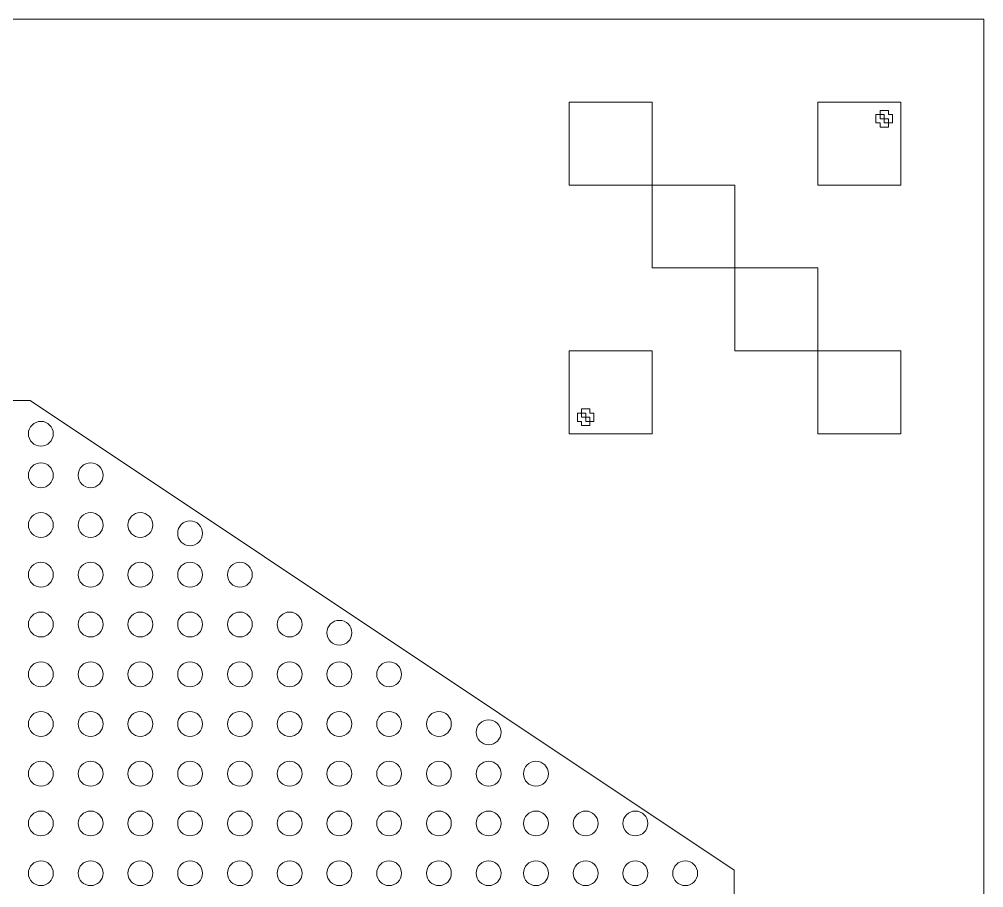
# Model space of a CAD drawing. Extents: x 1000 to 49000, y 2919 to 77300.
# Drawn here: x 43185 to 49000, y 46263 to 51500 of the extents above; entities that cross this region are included whole.
import ezdxf

# ---------------------------------------------------------------- set-up
doc = ezdxf.new("R2010")
doc.units = 13
doc.layers.add('Inner', color=4, linetype='Continuous', lineweight=0, true_color=0x00ffff)
doc.layers.add('Outer', color=1, linetype='Continuous', lineweight=0, true_color=0xff0000)

msp = doc.modelspace()

# ---------------------------------------------------------------- linework, layer by layer
at = {"layer": 'Inner'}
for points in [[(26000, 51500), (26000, 28500), (49000, 28500), (49000, 51500), (26000, 51500)], [(48425, 50875), (48425, 50900), (48400, 50900), (48400, 50925), (48375, 50925), (48375, 50950), (48425, 50950), (48425, 50925), (48450, 50925), (48450, 50875), (48425, 50875)], [(48425, 50875), (48425, 50850), (48375, 50850), (48375, 50875), (48350, 50875), (48350, 50925), (48375, 50925), (48375, 50900), (48400, 50900), (48400, 50875), (48425, 50875)], [(46625, 49075), (46625, 49100), (46600, 49100), (46600, 49125), (46575, 49125), (46575, 49150), (46625, 49150), (46625, 49125), (46650, 49125), (46650, 49075), (46625, 49075)], [(46625, 49075), (46625, 49050), (46575, 49050), (46575, 49075), (46550, 49075), (46550, 49125), (46575, 49125), (46575, 49100), (46600, 49100), (46600, 49075), (46625, 49075)]]:
    msp.add_lwpolyline(points, dxfattribs=at)
for centre in [(43315, 49000), (43315, 48750), (43615, 48750), (43315, 48450), (43615, 48450), (43915, 48450), (44215, 48400), (43315, 48150), (43615, 48150), (43915, 48150), (44215, 48150), (44515, 48150), (43315, 47850), (43615, 47850), (43915, 47850), (44215, 47850), (44515, 47850), (44815, 47850), (45115, 47800), (43315, 47550), (43615, 47550), (43915, 47550), (44215, 47550), (44515, 47550), (44815, 47550), (45115, 47550), (45415, 47550), (43315, 47250), (43615, 47250), (43915, 47250), (44215, 47250), (44515, 47250), (44815, 47250), (45115, 47250), (45415, 47250), (45715, 47250), (46015, 47200), (43315, 46950), (43615, 46950), (43915, 46950), (44215, 46950), (44515, 46950), (44815, 46950), (45115, 46950), (45415, 46950), (45715, 46950), (46015, 46950), (46300, 46950), (43315, 46650), (43615, 46650), (43915, 46650), (44215, 46650), (44515, 46650), (44815, 46650), (45115, 46650), (45415, 46650), (45715, 46650), (46015, 46650), (46300, 46650), (46600, 46650), (46900, 46650), (43315, 46350), (43615, 46350), (43915, 46350), (44215, 46350), (44515, 46350), (44815, 46350), (45115, 46350), (45415, 46350), (45715, 46350), (46015, 46350), (46300, 46350), (46600, 46350), (46900, 46350), (47200, 46350)]:
    msp.add_circle(centre, 75, dxfattribs=at)
at = {"layer": 'Outer'}
for points in [[(46500, 51000), (46500, 50500), (47000, 50500), (47000, 51000), (46500, 51000)], [(48000, 50500), (48000, 51000), (48500, 51000), (48500, 50500), (48000, 50500)], [(47000, 50500), (47000, 50000), (47500, 50000), (47500, 50500), (47000, 50500)], [(47500, 50000), (48000, 50000), (48000, 49500), (47500, 49500), (47500, 50000)], [(46500, 49500), (47000, 49500), (47000, 49000), (46500, 49000), (46500, 49500)], [(48000, 49500), (48000, 49000), (48500, 49000), (48500, 49500), (48000, 49500)], [(41340, 37500), (41340, 40350), (42060, 40350), (42060, 40450), (41340, 40450), (41340, 43300), (42060, 43300), (42060, 43400), (41340, 43400), (41340, 46250), (42060, 46250), (42060, 46350), (41340, 46350), (41340, 49200), (43250, 49200), (47496.15, 46369.23), (47496.15, 40330.77), (43250, 37500), (41340, 37500)]]:
    msp.add_lwpolyline(points, dxfattribs=at)

doc.saveas('drawing.dxf')
